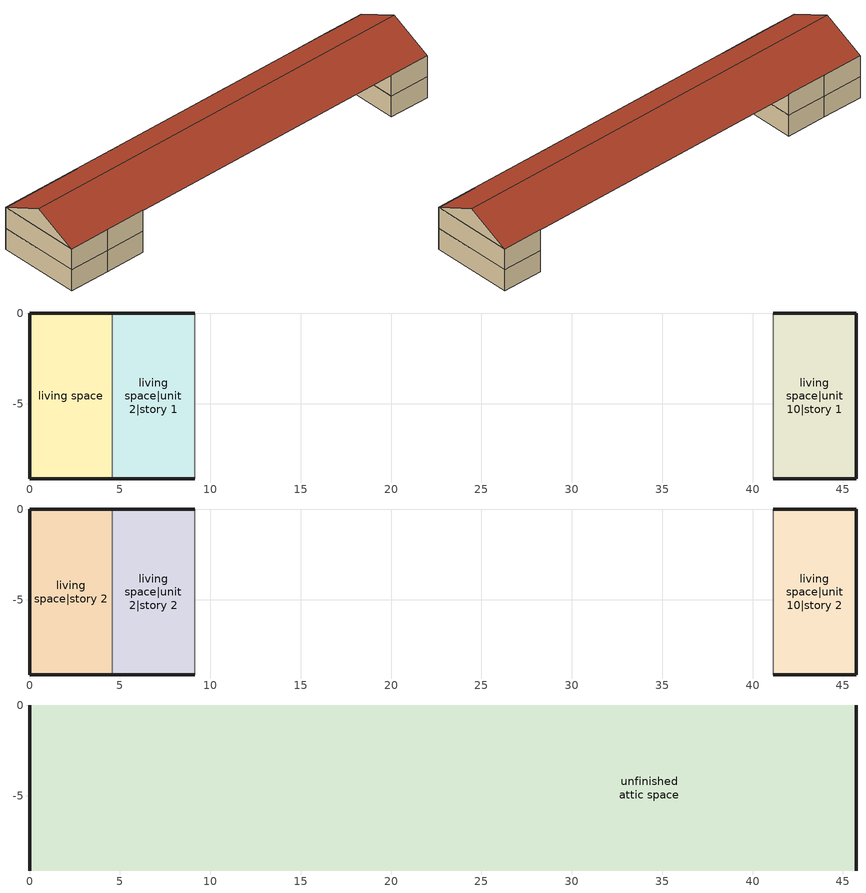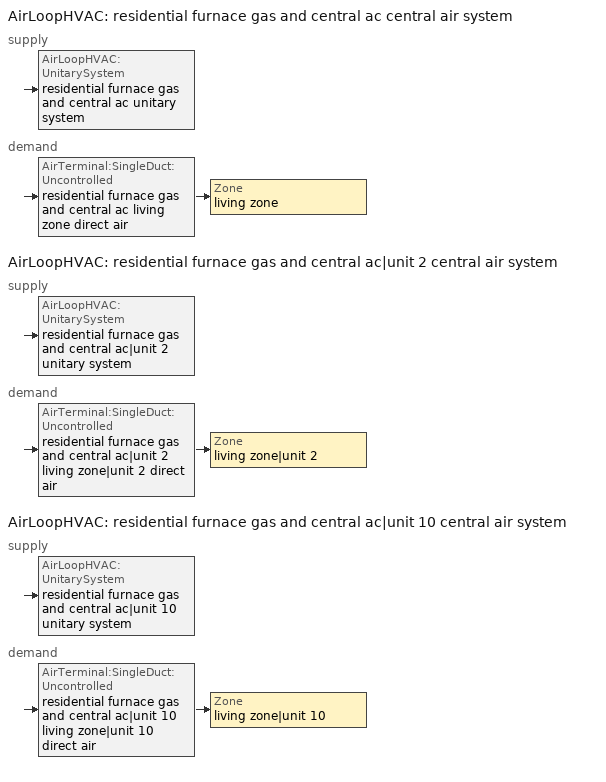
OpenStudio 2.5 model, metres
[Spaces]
living space
 floor foundation: 0,-9.14 0,0 4.57,0 4.57,-9.14 z0
 wall outside: 4.57,0 0,0 0,-9.14 4.57,-9.14 z0:2.44
 wall to living space|unit 2|story 1: 4.57,-9.14 4.57,0 z0:2.44
living space|unit 2|story 1
 floor foundation: 4.57,-9.14 4.57,0 9.14,0 9.14,-9.14 z0
 wall outside: 9.14,0 4.57,0 / 4.57,-9.14 9.14,-9.14 z0:2.44
 wall adiabatic: 9.14,-9.14 9.14,0 z0:2.44
living space|unit 10|story 1
 floor foundation: 41.15,-9.14 41.15,0 45.72,0 45.72,-9.14 z0
 wall outside: 41.15,-9.14 45.72,-9.14 45.72,0 41.15,0 z0:2.44
 wall adiabatic: 41.15,0 41.15,-9.14 z0:2.44
living space|story 2
 floor to living space: 0,-9.14 0,0 4.57,0 4.57,-9.14 z2.44
 wall outside: 4.57,0 0,0 0,-9.14 4.57,-9.14 z2.44:4.88
 wall to living space|unit 2|story 2: 4.57,-9.14 4.57,0 z2.44:4.88
living space|unit 2|story 2
 floor to living space|unit 2|story 1: 4.57,-9.14 4.57,0 9.14,0 9.14,-9.14 z2.44
 wall outside: 9.14,0 4.57,0 / 4.57,-9.14 9.14,-9.14 z2.44:4.88
 wall adiabatic: 9.14,-9.14 9.14,0 z2.44:4.88
living space|unit 10|story 2
 floor to living space|unit 10|story 1: 41.15,-9.14 41.15,0 45.72,0 45.72,-9.14 z2.44
 wall outside: 41.15,-9.14 45.72,-9.14 45.72,0 41.15,0 z2.44:4.88
 wall adiabatic: 41.15,0 41.15,-9.14 z2.44:4.88
unfinished attic space
 floor to living space|story 2: 4.57,0 4.57,-9.14 0,-9.14 0,0 z4.88
 floor adiabatic: 13.72,0 13.72,-9.14 9.14,-9.14 9.14,0 z4.88; 18.29,0 18.29,-9.14 13.72,-9.14 13.72,0 z4.88; 22.86,0 22.86,-9.14 18.29,-9.14 18.29,0 z4.88; 27.43,0 27.43,-9.14 22.86,-9.14 22.86,0 z4.88; 32,0 32,-9.14 27.43,-9.14 27.43,0 z4.88; 36.58,0 36.58,-9.14 32,-9.14 32,0 z4.88; 41.15,0 41.15,-9.14 36.58,-9.14 36.58,0 z4.88
 floor to living space|unit 2|story 2: 9.14,0 9.14,-9.14 4.57,-9.14 4.57,0 z4.88
 floor to living space|unit 10|story 2: 45.72,0 45.72,-9.14 41.15,-9.14 41.15,0 z4.88
 wall outside: 0,-4.57,7.16 0,0,4.88 0,-9.14,4.88; 45.72,-4.57,7.16 45.72,-9.14,4.88 45.72,0,4.88
 roof outside: 0,-4.57,7.16 45.72,-4.57,7.16 45.72,0,4.88 0,0,4.88; 45.72,-4.57,7.16 0,-4.57,7.16 0,-9.14,4.88 45.72,-9.14,4.88
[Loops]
AirLoopHVAC 'residential furnace gas and central ac central air system'
 supply: AirLoopHVAC:UnitarySystem 'residential furnace gas and central ac unitary system'
 demand: AirTerminal:SingleDuct:Uncontrolled 'residential furnace gas and central ac living zone direct air' > Zone 'living zone'
AirLoopHVAC 'residential furnace gas and central ac|unit 2 central air system'
 supply: AirLoopHVAC:UnitarySystem 'residential furnace gas and central ac|unit 2 unitary system'
 demand: AirTerminal:SingleDuct:Uncontrolled 'residential furnace gas and central ac|unit 2 living zone|unit 2 direct air' > Zone 'living zone|unit 2'
AirLoopHVAC 'residential furnace gas and central ac|unit 10 central air system'
 supply: AirLoopHVAC:UnitarySystem 'residential furnace gas and central ac|unit 10 unitary system'
 demand: AirTerminal:SingleDuct:Uncontrolled 'residential furnace gas and central ac|unit 10 living zone|unit 10 direct air' > Zone 'living zone|unit 10'
[Building]
Building 1: North Axis {deg}=0; Standards Number of Stories=2; Standards Number of Above Ground Stories=2; Standards Building Type=singlefamilyttached; Standards Number of Living Units=10
[Site]
Denver Intl Ap_CO_USA: Latitude {deg}=39.83; Longitude {deg}=-104.65; Time Zone {hr}=-7; Elevation {m}=1650
[ClimateZones]
Climate Zone Institution Name 2=Building America; Climate Zone Document Year 2=0; Climate Zone Value 2=Cold
[Site:WaterMainsTemperature]
Calculation Method=Correlation; Annual Average Outdoor Air Temperature {C}=10.8753; Maximum Difference In Monthly Average Outdoor Air Temperatures {deltaC}=23.1524
[Site:GroundTemperature:Deep]
10.8753, 10.8753, 10.8753, 10.8753, 10.8753, 10.8753, 10.8753, 10.8753, 10.8753, 10.8753, 10.8753, 10.8753
[ThermalZone] Use Ideal Air Loads=No
Name | Thermostat | Multiplier
living zone | living zone temperature setpoint
living zone|unit 2 | living zone|unit 2 temperature setpoint | 8
living zone|unit 10 | living zone|unit 10 temperature setpoint
unfinished attic zone
[Sizing:Zone] Zone Cooling Design Supply Air Temperature Input Method=SupplyAirTemperature; Zone Cooling Design Supply Air Temperature {C}=14; Zone Cooling Design Supply Air Temperature Difference {deltaC}=11.11; Zone Heating Design Supply Air Temperature Input Method=SupplyAirTemperature; Zone Heating Design Supply Air Temperature {C}=40; Zone Heating Design Supply Air Temperature Difference {deltaC}=11.11; Zone Cooling Design Supply Air Humidity Ratio {kg-H2O/kg-air}=0.0085; Zone Heating Design Supply Air Humidity Ratio {kg-H2O/kg-air}=0.008; Cooling Design Air Flow Method=DesignDay; Heating Design Air Flow Method=DesignDay; Account for Dedicated Outdoor Air System=No; Dedicated Outdoor Air System Control Strategy=NeutralSupplyAir; Dedicated Outdoor Air Low Setpoint Temperature for Design {C}=autosize; Dedicated Outdoor Air High Setpoint Temperature for Design {C}=autosize
living zone; living zone|unit 2; living zone|unit 10; unfinished attic zone
[Zone equipment]
living zone: residential furnace gas and central ac living zone direct air
living zone|unit 2: residential furnace gas and central ac|unit 2 living zone|unit 2 direct air
living zone|unit 10: residential furnace gas and central ac|unit 10 living zone|unit 10 direct air
[Space]
Name | Space Type | Thermal Zone | Building Unit
living space; living space|story 2 | Space Type 1 | living zone | unit 1
living space|unit 2|story 1; living space|unit 2|story 2 | Space Type 1 | living zone|unit 2 | unit 2
living space|unit 10|story 1; living space|unit 10|story 2 | Space Type 1 | living zone|unit 10 | unit 10
unfinished attic space | Space Type 2 | unfinished attic zone
[SpaceType]
Name | Standards Space Type
Space Type 1 | living
Space Type 2 | unfinished attic
[BuildingUnit] Building Unit Type=Residential
unit 1; unit 2; unit 10; EPWWeatherInfo
[Coil:Heating:Gas] Availability Schedule=residential heating season; Gas Burner Efficiency=0.78; Nominal Capacity {W}=AutoSize; Parasitic Electric Load {W}=0; Parasitic Gas Load {W}=0; Fuel Type=NaturalGas
residential furnace gas heating coil; residential furnace gas|unit 2 heating coil; residential furnace gas|unit 10 heating coil
[Coil:Cooling:DX:SingleSpeed] Availability Schedule=residential cooling season; Rated Total Cooling Capacity {W}=autosize; Rated Sensible Heat Ratio=0.740403; Rated COP {W/W}=3.95054; Rated Air Flow Rate {m3/s}=autosize; Rated Evaporator Fan Power Per Volume Flow Rate {W/(m3/s)}=773.391; Nominal Time for Condensate Removal to Begin {s}=1000; Ratio of Initial Moisture Evaporation Rate and Steady State Latent Capacity=1.5; Maximum Cycling Rate {cycles/hr}=3; Latent Capacity Time Constant {s}=45; Condenser Type=AirCooled; Evaporative Condenser Effectiveness=0; Evaporative Condenser Air Flow Rate {m3/s}=Autosize; Evaporative Condenser Pump Rated Power Consumption {W}=Autosize; Crankcase Heater Capacity {W}=0; Maximum Outdoor Dry-Bulb Temperature for Crankcase Heater Operation {C}=12.7778; Basin Heater Capacity {W/K}=0; Basin Heater Setpoint Temperature {C}=10
Name | Total Cooling Capacity Function of Temperature Curve | Total Cooling Capacity Function of Flow Fraction Curve | Energy Input Ratio Function of Temperature Curve | Energy Input Ratio Function of Flow Fraction Curve | Part Load Fraction Correlation Curve
residential central ac cooling coil | Cool-Cap-fT1 | Cool-Cap-fFF1 | Cool-EIR-fT1 | Cool-EIR-fFF1 | Cool-PLF-fPLR1
residential central ac|unit 2 cooling coil | Cool-Cap-fT1 1 | Cool-Cap-fFF1 1 | Cool-EIR-fT1 1 | Cool-EIR-fFF1 1 | Cool-PLF-fPLR1 1
residential central ac|unit 10 cooling coil | Cool-Cap-fT1 2 | Cool-Cap-fFF1 2 | Cool-EIR-fT1 2 | Cool-EIR-fFF1 2 | Cool-PLF-fPLR1 2
[Fan:OnOff] Availability Schedule=Always On Discrete; Fan Efficiency=0.117562; Pressure Rise {Pa}=124.55; Maximum Flow Rate {m3/s}=autosize; Motor Efficiency=1; Motor In Airstream Fraction=1
Name | Fan Power Ratio Function of Speed Ratio Curve | Fan Efficiency Ratio Function of Speed Ratio Curve
residential furnace gas and central ac supply fan | Fan On Off Power Curve 3 | Fan On Off Efficiency Curve 3
residential furnace gas and central ac|unit 2 supply fan | Fan On Off Power Curve 4 | Fan On Off Efficiency Curve 4
residential furnace gas and central ac|unit 10 supply fan | Fan On Off Power Curve 5 | Fan On Off Efficiency Curve 5
[AirLoopHVAC:UnitarySystem] Control Type=Load; Dehumidification Control Type=None; Availability Schedule=Always On Discrete; Fan Placement=BlowThrough; Supply Air Fan Operating Mode Schedule=Always Off Discrete; DX Heating Coil Sizing Ratio=1; Use DOAS DX Cooling Coil=No; DOAS DX Cooling Coil Leaving Minimum Air Temperature {C}=2; Latent Load Control=SensibleOnlyLoadControl; Supply Air Flow Rate During Cooling Operation {m3/s}=autosize; Supply Air Flow Rate During Heating Operation {m3/s}=autosize; Supply Air Flow Rate When No Cooling or Heating is Required {m3/s}=0; Maximum Supply Air Temperature {C}=48.8889; Maximum Outdoor Dry-Bulb Temperature for Supplemental Heater Operation {C}=21; Maximum Cycling Rate {cycles/hr}=2.5; Heat Pump Time Constant {s}=60; Fraction of On-Cycle Power Use=0.01; Heat Pump Fan Delay Time {s}=60; Ancilliary On-Cycle Electric Power {W}=0; Ancilliary Off-Cycle Electric Power {W}=0
Name | Controlling Zone or Thermostat Location | Supply Fan | Heating Coil | Cooling Coil
residential furnace gas and central ac unitary system | living zone | residential furnace gas and central ac supply fan | residential furnace gas heating coil | residential central ac cooling coil
residential furnace gas and central ac|unit 2 unitary system | living zone|unit 2 | residential furnace gas and central ac|unit 2 supply fan | residential furnace gas|unit 2 heating coil | residential central ac|unit 2 cooling coil
residential furnace gas and central ac|unit 10 unitary system | living zone|unit 10 | residential furnace gas and central ac|unit 10 supply fan | residential furnace gas|unit 10 heating coil | residential central ac|unit 10 cooling coil
[AirLoopHVAC] Availability Schedule=Always On Discrete; Design Supply Air Flow Rate {m3/s}=AutoSize
residential furnace gas and central ac central air system; residential furnace gas and central ac|unit 2 central air system; residential furnace gas and central ac|unit 10 central air system
[Sizing:System] Type of Load to Size On=Sensible; Design Outdoor Air Flow Rate {m3/s}=Autosize; Minimum System Air Flow Ratio=0.3; Preheat Design Temperature {C}=7; Preheat Design Humidity Ratio {kg-H2O/kg-Air}=0.008; Precool Design Temperature {C}=12.8; Precool Design Humidity Ratio {kg-H2O/kg-Air}=0.008; Central Cooling Design Supply Air Temperature {C}=12.8; Central Heating Design Supply Air Temperature {C}=16.7; Sizing Option=NonCoincident; 100% Outdoor Air in Cooling=Yes; 100% Outdoor Air in Heating=Yes; Central Cooling Design Supply Air Humidity Ratio {kg-H2O/kg-Air}=0.0085; Central Heating Design Supply Air Humidity Ratio {kg-H2O/kg-Air}=0.008; Cooling Design Air Flow Method=DesignDay; Cooling Design Air Flow Rate {m3/s}=0; Heating Design Air Flow Method=DesignDay; Heating Design Air Flow Rate {m3/s}=0; System Outdoor Air Method=ZoneSum; Zone Maximum Outdoor Air Fraction=1; Cooling Supply Air Flow Rate Per Floor Area {m3/s-m2}=0.00996765; Cooling Fraction of Autosized Cooling Supply Air Flow Rate=1; Cooling Supply Air Flow Rate Per Unit Cooling Capacity {m3/s-W}=3.94755e-05; Heating Supply Air Flow Rate Per Floor Area {m3/s-m2}=0.00996765; Heating Fraction of Autosized Heating Supply Air Flow Rate=1; Heating Fraction of Autosized Cooling Supply Air Flow Rate=1; Heating Supply Air Flow Rate Per Unit Heating Capacity {m3/s-W}=3.15882e-05; Cooling Design Capacity Method=CoolingDesignCapacity; Cooling Design Capacity {W}=autosize; Cooling Design Capacity Per Floor Area {W/m2}=234.7; Fraction of Autosized Cooling Design Capacity=1; Heating Design Capacity Method=HeatingDesignCapacity; Heating Design Capacity {W}=autosize; Heating Design Capacity Per Floor Area {W/m2}=157; Fraction of Autosized Heating Design Capacity=1; Central Cooling Capacity Control Method=OnOff
residential furnace gas and central ac central air system; residential furnace gas and central ac|unit 2 central air system; residential furnace gas and central ac|unit 10 central air system
[AirTerminal:SingleDuct:Uncontrolled] Availability Schedule=Always On Discrete; Maximum Air Flow Rate {m3/s}=AutoSize
residential furnace gas and central ac living zone direct air; residential furnace gas and central ac|unit 2 living zone|unit 2 direct air; residential furnace gas and central ac|unit 10 living zone|unit 10 direct air
[ThermostatSetpoint:DualSetpoint] Heating Setpoint Temperature Schedule=residential heating setpoint; Cooling Setpoint Temperature Schedule=residential cooling setpoint
living zone temperature setpoint; living zone|unit 2 temperature setpoint; living zone|unit 10 temperature setpoint
[Schedule:Constant]
Name | Value
Always On Discrete | 1
Always Off Discrete | 0
[Curve:Exponent] Coefficient1 Constant=1; Coefficient2 Constant=0; Coefficient3 Constant=0; Minimum Value of x=0; Maximum Value of x=1
Fan On Off Power Curve 3; Fan On Off Power Curve 4; Fan On Off Power Curve 5
[Curve:Cubic] Coefficient1 Constant=1; Coefficient2 x=0; Coefficient3 x**2=0; Coefficient4 x**3=0; Minimum Value of x=0; Maximum Value of x=1
Fan On Off Efficiency Curve 3; Fan On Off Efficiency Curve 4; Fan On Off Efficiency Curve 5
[Curve:Biquadratic] Minimum Value of x=13.88; Maximum Value of x=23.88; Minimum Value of y=18.33; Maximum Value of y=51.66
Name | Coefficient1 Constant | Coefficient2 x | Coefficient3 x**2 | Coefficient4 y | Coefficient5 y**2 | Coefficient6 x*y
Cool-Cap-fT1; Cool-Cap-fT1 1; Cool-Cap-fT1 2 | 1.5509 | -0.0750501 | 0.00309714 | 0.00240111 | -5.0544e-05 | -0.000427281
Cool-EIR-fT1; Cool-EIR-fT1 1; Cool-EIR-fT1 2 | -0.304283 | 0.118048 | -0.00342467 | -0.00626191 | 0.000695427 | -0.000469975
[Curve:Quadratic] Minimum Value of x=0
Name | Coefficient1 Constant | Coefficient2 x | Coefficient3 x**2 | Maximum Value of x | Minimum Curve Output | Maximum Curve Output
Cool-PLF-fPLR1; Cool-PLF-fPLR1 1; Cool-PLF-fPLR1 2 | 0.93 | 0.07 | 0 | 1 | 0.7 | 1
Cool-Cap-fFF1; Cool-Cap-fFF1 1; Cool-Cap-fFF1 2 | 0.718605 | 0.4101 | -0.128705 | 2 | 0 | 2
Cool-EIR-fFF1; Cool-EIR-fFF1 1; Cool-EIR-fFF1 2 | 1.323 | -0.477711 | 0.154712 | 2 | 0 | 2
[Schedule:Ruleset]
Name | Default Day Schedule
residential heating season | Schedule Day 1
residential cooling season | Schedule Day 4
residential heating setpoint | Schedule Day 2
residential cooling setpoint | Schedule Day 3
[Schedule:Day]
Schedule Day 1; Schedule Day 4; Schedule Day 2; Schedule Day 3: 24, 0, 0
residential heating season allday1; residential heating season allday2; residential heating season allday3; residential heating season allday4; residential heating season allday5; residential heating season allday6; residential heating season allday7; residential heating season allday8; residential heating season allday9; residential heating season allday10; residential heating season allday11; residential heating season allday12; residential cooling season allday1; residential cooling season allday2; residential cooling season allday3; residential cooling season allday4; residential cooling season allday5; residential cooling season allday6; residential cooling season allday7; residential cooling season allday8; residential cooling season allday9; residential cooling season allday10; residential cooling season allday11; residential cooling season allday12: 1, 0, 1, 2, 0, 1, 3, 0, 1, 4, 0, 1, 5, 0, 1, 6, 0, 1, 7, 0, 1, 8, 0, 1, 9, 0, 1, 10, 0, 1, 11, 0, 1, 12, 0, 1, 13, 0, 1, 14, 0, 1, 15, 0, 1, 16, 0, 1, 17, 0, 1, 18, 0, 1, 19, 0, 1, 20, 0, 1, 21, 0, 1, 22, 0, 1, 23, 0, 1, 24, 0, 1
residential heating setpoint allday1; residential heating setpoint allday2; residential heating setpoint allday3; residential heating setpoint allday4; residential heating setpoint allday5; residential heating setpoint allday6; residential heating setpoint allday7; residential heating setpoint allday8; residential heating setpoint allday9; residential heating setpoint allday10; residential heating setpoint allday11; residential heating setpoint allday12: 1, 0, 21.6667, 2, 0, 21.6667, 3, 0, 21.6667, 4, 0, 21.6667, 5, 0, 21.6667, 6, 0, 21.6667, 7, 0, 21.6667, 8, 0, 21.6667, 9, 0, 21.6667, 10, 0, 21.6667, 11, 0, 21.6667, 12, 0, 21.6667, 13, 0, 21.6667, 14, 0, 21.6667, 15, 0, 21.6667, 16, 0, 21.6667, 17, 0, 21.6667, 18, 0, 21.6667, 19, 0, 21.6667, 20, 0, 21.6667, 21, 0, 21.6667, 22, 0, 21.6667, 23, 0, 21.6667, 24, 0, 21.6667
residential cooling setpoint allday1; residential cooling setpoint allday2; residential cooling setpoint allday3; residential cooling setpoint allday4; residential cooling setpoint allday5; residential cooling setpoint allday6; residential cooling setpoint allday7; residential cooling setpoint allday8; residential cooling setpoint allday9; residential cooling setpoint allday10; residential cooling setpoint allday11; residential cooling setpoint allday12: 1, 0, 24.4444, 2, 0, 24.4444, 3, 0, 24.4444, 4, 0, 24.4444, 5, 0, 24.4444, 6, 0, 24.4444, 7, 0, 24.4444, 8, 0, 24.4444, 9, 0, 24.4444, 10, 0, 24.4444, 11, 0, 24.4444, 12, 0, 24.4444, 13, 0, 24.4444, 14, 0, 24.4444, 15, 0, 24.4444, 16, 0, 24.4444, 17, 0, 24.4444, 18, 0, 24.4444, 19, 0, 24.4444, 20, 0, 24.4444, 21, 0, 24.4444, 22, 0, 24.4444, 23, 0, 24.4444, 24, 0, 24.4444
[Schedule:Rule] Apply Sunday=Yes; Apply Monday=Yes; Apply Tuesday=Yes; Apply Wednesday=Yes; Apply Thursday=Yes; Apply Friday=Yes; Apply Saturday=Yes; Date Specification Type=DateRange; Start Day=1
Name | Schedule Ruleset | Rule Order | Day Schedule | Start Month | End Month | End Day
residential heating season allday ruleset1 | residential heating season | 11 | residential heating season allday1 | 1 | 1 | 31
residential heating season allday ruleset2 | residential heating season | 10 | residential heating season allday2 | 2 | 2 | 28
residential heating season allday ruleset3 | residential heating season | 9 | residential heating season allday3 | 3 | 3 | 31
residential heating season allday ruleset4 | residential heating season | 8 | residential heating season allday4 | 4 | 4 | 30
residential heating season allday ruleset5 | residential heating season | 7 | residential heating season allday5 | 5 | 5 | 31
residential heating season allday ruleset6 | residential heating season | 6 | residential heating season allday6 | 6 | 6 | 30
residential heating season allday ruleset7 | residential heating season | 5 | residential heating season allday7 | 7 | 7 | 31
residential heating season allday ruleset8 | residential heating season | 4 | residential heating season allday8 | 8 | 8 | 31
residential heating season allday ruleset9 | residential heating season | 3 | residential heating season allday9 | 9 | 9 | 30
residential heating season allday ruleset10 | residential heating season | 2 | residential heating season allday10 | 10 | 10 | 31
residential heating season allday ruleset11 | residential heating season | 1 | residential heating season allday11 | 11 | 11 | 30
residential heating season allday ruleset12 | residential heating season | 0 | residential heating season allday12 | 12 | 12 | 31
residential cooling season allday ruleset1 | residential cooling season | 11 | residential cooling season allday1 | 1 | 1 | 31
residential cooling season allday ruleset2 | residential cooling season | 10 | residential cooling season allday2 | 2 | 2 | 28
residential cooling season allday ruleset3 | residential cooling season | 9 | residential cooling season allday3 | 3 | 3 | 31
residential cooling season allday ruleset4 | residential cooling season | 8 | residential cooling season allday4 | 4 | 4 | 30
residential cooling season allday ruleset5 | residential cooling season | 7 | residential cooling season allday5 | 5 | 5 | 31
residential cooling season allday ruleset6 | residential cooling season | 6 | residential cooling season allday6 | 6 | 6 | 30
residential cooling season allday ruleset7 | residential cooling season | 5 | residential cooling season allday7 | 7 | 7 | 31
residential cooling season allday ruleset8 | residential cooling season | 4 | residential cooling season allday8 | 8 | 8 | 31
residential cooling season allday ruleset9 | residential cooling season | 3 | residential cooling season allday9 | 9 | 9 | 30
residential cooling season allday ruleset10 | residential cooling season | 2 | residential cooling season allday10 | 10 | 10 | 31
residential cooling season allday ruleset11 | residential cooling season | 1 | residential cooling season allday11 | 11 | 11 | 30
residential cooling season allday ruleset12 | residential cooling season | 0 | residential cooling season allday12 | 12 | 12 | 31
residential heating setpoint allday ruleset1 | residential heating setpoint | 11 | residential heating setpoint allday1 | 1 | 1 | 31
residential heating setpoint allday ruleset2 | residential heating setpoint | 10 | residential heating setpoint allday2 | 2 | 2 | 28
residential heating setpoint allday ruleset3 | residential heating setpoint | 9 | residential heating setpoint allday3 | 3 | 3 | 31
residential heating setpoint allday ruleset4 | residential heating setpoint | 8 | residential heating setpoint allday4 | 4 | 4 | 30
residential heating setpoint allday ruleset5 | residential heating setpoint | 7 | residential heating setpoint allday5 | 5 | 5 | 31
residential heating setpoint allday ruleset6 | residential heating setpoint | 6 | residential heating setpoint allday6 | 6 | 6 | 30
residential heating setpoint allday ruleset7 | residential heating setpoint | 5 | residential heating setpoint allday7 | 7 | 7 | 31
residential heating setpoint allday ruleset8 | residential heating setpoint | 4 | residential heating setpoint allday8 | 8 | 8 | 31
residential heating setpoint allday ruleset9 | residential heating setpoint | 3 | residential heating setpoint allday9 | 9 | 9 | 30
residential heating setpoint allday ruleset10 | residential heating setpoint | 2 | residential heating setpoint allday10 | 10 | 10 | 31
residential heating setpoint allday ruleset11 | residential heating setpoint | 1 | residential heating setpoint allday11 | 11 | 11 | 30
residential heating setpoint allday ruleset12 | residential heating setpoint | 0 | residential heating setpoint allday12 | 12 | 12 | 31
residential cooling setpoint allday ruleset1 | residential cooling setpoint | 11 | residential cooling setpoint allday1 | 1 | 1 | 31
residential cooling setpoint allday ruleset2 | residential cooling setpoint | 10 | residential cooling setpoint allday2 | 2 | 2 | 28
residential cooling setpoint allday ruleset3 | residential cooling setpoint | 9 | residential cooling setpoint allday3 | 3 | 3 | 31
residential cooling setpoint allday ruleset4 | residential cooling setpoint | 8 | residential cooling setpoint allday4 | 4 | 4 | 30
residential cooling setpoint allday ruleset5 | residential cooling setpoint | 7 | residential cooling setpoint allday5 | 5 | 5 | 31
residential cooling setpoint allday ruleset6 | residential cooling setpoint | 6 | residential cooling setpoint allday6 | 6 | 6 | 30
residential cooling setpoint allday ruleset7 | residential cooling setpoint | 5 | residential cooling setpoint allday7 | 7 | 7 | 31
residential cooling setpoint allday ruleset8 | residential cooling setpoint | 4 | residential cooling setpoint allday8 | 8 | 8 | 31
residential cooling setpoint allday ruleset9 | residential cooling setpoint | 3 | residential cooling setpoint allday9 | 9 | 9 | 30
residential cooling setpoint allday ruleset10 | residential cooling setpoint | 2 | residential cooling setpoint allday10 | 10 | 10 | 31
residential cooling setpoint allday ruleset11 | residential cooling setpoint | 1 | residential cooling setpoint allday11 | 11 | 11 | 30
residential cooling setpoint allday ruleset12 | residential cooling setpoint | 0 | residential cooling setpoint allday12 | 12 | 12 | 31
